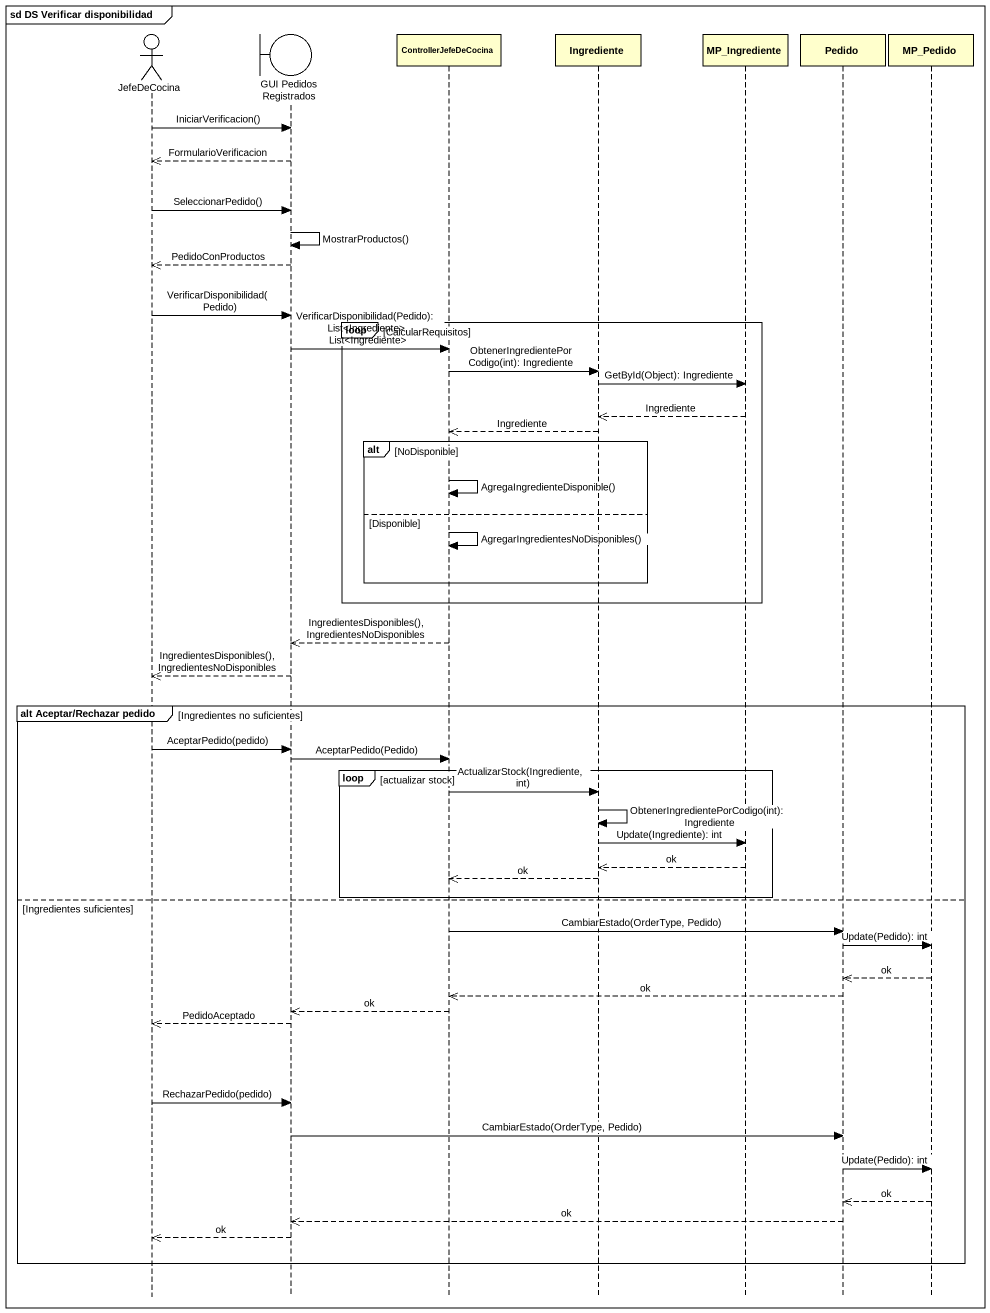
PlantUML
@startuml
mainframe sd DS Verificar disponibilidad
hide footbox
actor JefeDeCocina
boundary "GUI Pedidos Registrados" as GUI_Pedidos_Registrados
participant ControllerJefeDeCocina
participant Ingrediente
participant MP_Ingrediente
participant Pedido
participant MP_Pedido

JefeDeCocina -> GUI_Pedidos_Registrados : IniciarVerificacion()
GUI_Pedidos_Registrados -->> JefeDeCocina : FormularioVerificacion
JefeDeCocina -> GUI_Pedidos_Registrados : SeleccionarPedido()
GUI_Pedidos_Registrados -> GUI_Pedidos_Registrados : MostrarProductos()
GUI_Pedidos_Registrados -->> JefeDeCocina : PedidoConProductos
JefeDeCocina -> GUI_Pedidos_Registrados : VerificarDisponibilidad(Pedido)
loop CalcularRequisitos
  GUI_Pedidos_Registrados -> ControllerJefeDeCocina : VerificarDisponibilidad(Pedido): List<Ingrediente>, List<Ingrediente>
  ControllerJefeDeCocina -> Ingrediente : ObtenerIngredientePorCodigo(int): Ingrediente
  Ingrediente -> MP_Ingrediente : GetById(Object): Ingrediente
  MP_Ingrediente -->> Ingrediente : Ingrediente
  Ingrediente -->> ControllerJefeDeCocina : Ingrediente
  alt NoDisponible
    ControllerJefeDeCocina -> ControllerJefeDeCocina : AgregaIngredienteDisponible()
  else Disponible
    ControllerJefeDeCocina -> ControllerJefeDeCocina : AgregarIngredientesNoDisponibles()
  end
end
ControllerJefeDeCocina -->> GUI_Pedidos_Registrados : IngredientesDisponibles(), IngredientesNoDisponibles
GUI_Pedidos_Registrados -->> JefeDeCocina : IngredientesDisponibles(), IngredientesNoDisponibles
group alt Aceptar/Rechazar pedido [Ingredientes no suficientes]
  JefeDeCocina -> GUI_Pedidos_Registrados : AceptarPedido(pedido)
  GUI_Pedidos_Registrados -> ControllerJefeDeCocina : AceptarPedido(Pedido)
  loop actualizar stock
    ControllerJefeDeCocina -> Ingrediente : ActualizarStock(Ingrediente, int)
    Ingrediente -> Ingrediente : ObtenerIngredientePorCodigo(int): Ingrediente
    Ingrediente -> MP_Ingrediente : Update(Ingrediente): int
    MP_Ingrediente -->> Ingrediente : ok
    Ingrediente -->> ControllerJefeDeCocina : ok
  end
else Ingredientes suficientes
  ControllerJefeDeCocina -> Pedido : CambiarEstado(OrderType, Pedido)
  Pedido -> MP_Pedido : Update(Pedido): int
  MP_Pedido -->> Pedido : ok
  Pedido -->> ControllerJefeDeCocina : ok
  ControllerJefeDeCocina -->> GUI_Pedidos_Registrados : ok
  GUI_Pedidos_Registrados -->> JefeDeCocina : PedidoAceptado
  JefeDeCocina -> GUI_Pedidos_Registrados : RechazarPedido(pedido)
  GUI_Pedidos_Registrados -> Pedido : CambiarEstado(OrderType, Pedido)
  Pedido -> MP_Pedido : Update(Pedido): int
  MP_Pedido -->> Pedido : ok
  Pedido -->> GUI_Pedidos_Registrados : ok
  GUI_Pedidos_Registrados -->> JefeDeCocina : ok
end
@enduml
